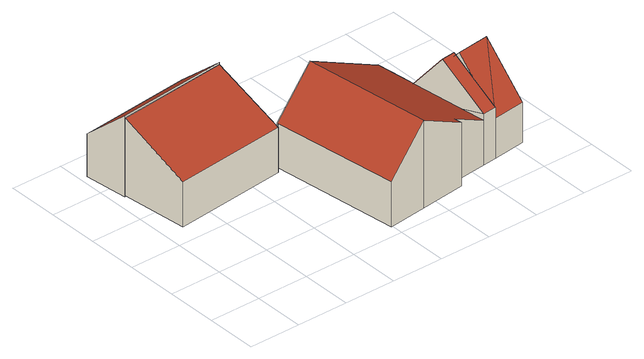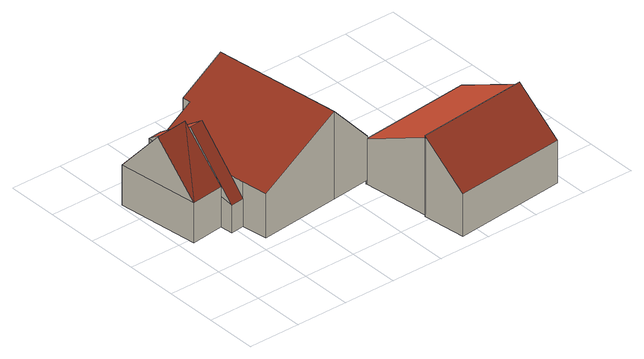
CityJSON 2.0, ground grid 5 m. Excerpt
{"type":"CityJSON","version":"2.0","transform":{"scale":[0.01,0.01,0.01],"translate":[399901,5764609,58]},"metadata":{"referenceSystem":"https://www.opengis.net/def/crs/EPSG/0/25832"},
"CityObjects":{
"building1":{"type":"Building","attributes":{"Gemeindeschluessel":"05515000","Geometrietyp2DReferenz":"3000","function":"31001_2460","roofType":"2100","measuredHeight":7.49},"geometry":[{"type":"Solid","lod":"2","boundaries":[[[[0,1,2,3]],[[4,5,1,0]],[[6,7,5,4]],[[8,9,7,6]],[[3,2,9,8]],[[6,4,0,3,8]],[[1,5,7,9,2]]]],"semantics":{"surfaces":[{"type":"WallSurface"},{"type":"RoofSurface"},{"type":"GroundSurface"}],"values":[[0,0,0,0,0,1,2]]}}]},
"building2":{"type":"Building","attributes":{"Gemeindeschluessel":"05515000","Geometrietyp2DReferenz":"3000","function":"51009_1610","roofType":"2100","measuredHeight":7.84},"geometry":[{"type":"Solid","lod":"2","boundaries":[[[[10,11,12,13]],[[14,15,11,10]],[[16,17,15,14]],[[13,12,17,16]],[[14,10,13,16]],[[11,15,17,12]]]],"semantics":{"surfaces":[{"type":"WallSurface"},{"type":"RoofSurface"},{"type":"GroundSurface"}],"values":[[0,0,0,0,1,2]]}}]},
"building3":{"type":"Building","attributes":{"Gemeindeschluessel":"05515000","Geometrietyp2DReferenz":"3000","function":"31001_1000"},"address":[{"country":"Germany","locality":"Münster","thoroughfareNumber":"23","thoroughfareName":"Rösteberg"}],"children":["building3-1","building3-2","building3-3"]},
"building3-1":{"type":"BuildingPart","attributes":{"roofType":"3100","measuredHeight":8.14},"parents":["building3"],"geometry":[{"type":"Solid","lod":"2","boundaries":[[[[18,19,20,21]],[[22,23,24,25,26,27]],[[21,28,29,30,18]],[[27,31,32,30,29,22]],[[19,33,25,24,20]],[[34,27,26]],[[19,18,35,33]],[[33,35,36,26,25]],[[36,34,26]],[[23,22,37]],[[20,24,23,37,21]],[[32,38,35,18,30]],[[27,34,31]],[[36,35,38]],[[31,34,36,38,32]],[[29,28,37,22]],[[28,21,37]]]],"semantics":{"surfaces":[{"type":"WallSurface"},{"type":"RoofSurface"},{"type":"GroundSurface"},{"type":"ClosureSurface"}],"values":[[0,0,1,1,2,0,0,3,3,0,3,0,0,3,3,0,3]]}}]},
"building3-2":{"type":"BuildingPart","attributes":{"roofType":"3100","measuredHeight":8.48},"parents":["building3"],"geometry":[{"type":"Solid","lod":"2","boundaries":[[[[39,40,41,42]],[[43,44,40,39]],[[45,21,20,44,43]],[[46,47,24,23]],[[48,49,47,46]],[[50,51,49,48]],[[52,53,51,50]],[[54,55,53,52]],[[42,41,55,54]],[[48,46,23,37,28,45,43,39,50]],[[42,54,52,50,39]],[[40,44,20,24,47,49,51,53,55,41]],[[45,28,21]],[[20,21,37,23,24]],[[21,28,37]]]],"semantics":{"surfaces":[{"type":"WallSurface"},{"type":"RoofSurface"},{"type":"GroundSurface"},{"type":"ClosureSurface"}],"values":[[0,0,0,0,0,0,0,0,0,1,1,2,0,3,3]]}}]},
"building3-3":{"type":"BuildingPart","attributes":{"roofType":"3100","measuredHeight":8.46},"parents":["building3"],"geometry":[{"type":"Solid","lod":"2","boundaries":[[[[56,57,33,35,38]],[[58,59,57,56]],[[26,25,59,58]],[[56,60,58]],[[61,60,56]],[[56,38,32,61]],[[60,61,31,34,26]],[[26,58,60]],[[57,59,25,33]],[[25,26,36,35,33]],[[36,38,35]],[[61,32,31]],[[34,36,26]],[[31,32,38,36,34]]]],"semantics":{"surfaces":[{"type":"WallSurface"},{"type":"RoofSurface"},{"type":"GroundSurface"},{"type":"ClosureSurface"}],"values":[[0,0,0,0,1,1,1,1,2,3,3,0,3,3]]}}]}
},
"vertices":[
[117,1830,844],[117,1830,95],[184,1179,95],[184,1179,531],[1203,1942,844],[1203,1942,95],[1281,1305,538],[1281,1305,95],[1281,1292,531],[1281,1292,95],
[1203,1942,866],[1203,1942,81],[1158,2367,81],[1158,2367,494],[117,1830,864],[117,1830,81],[72,2253,494],[72,2253,81],
[2610,1193,404],[2610,1193,139],[2480,1178,139],[2480,1178,404],[2587,262,630],[2587,262,570],[2587,262,139],[2717,277,139],[2717,277,528],[2717,277,630],[2496,1040,569],[2533,720,954],[2664,735,954],[2690,507,793],[2666,714,939],[2624,1072,139],[2709,350,612],[2624,1072,434],[2669,689,528],[2558,505,570],[2624,1072,528],
[1660,1345,988],[1660,1345,139],[1281,1305,139],[1281,1305,567],[2451,1428,568],[2451,1428,139],[2480,1178,569],[2241,221,754],[2241,221,139],[2250,142,754],[2250,142,139],[1810,91,988],[1810,91,139],[1435,47,572],[1435,47,139],[1281,1292,566],[1281,1292,139],
[2941,1109,528],[2941,1109,139],[3034,314,528],[3034,314,139],[2987,711,985],[2671,674,985]
]}
